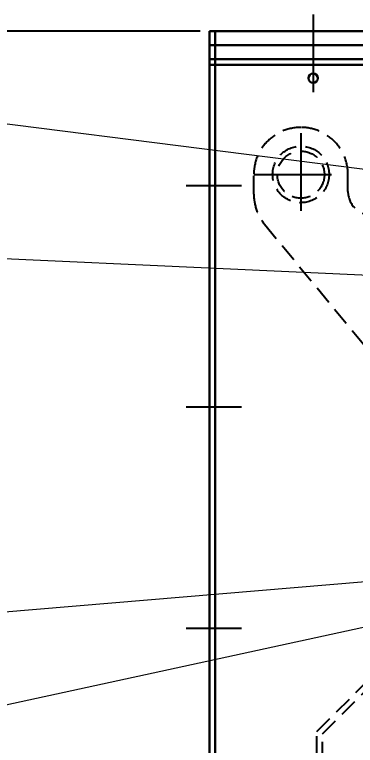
# Model space of a CAD drawing. Header units: millimetres. Extents: x 70841 to 133731, y -170061 to -164340.
# Drawn here: x 71972 to 72334, y -166242 to -165466 of the extents above; entities that cross this region are included whole.
import ezdxf

# ---------------------------------------------------------------- set-up
doc = ezdxf.new("R2010")
doc.units = ezdxf.units.MM
doc.header["$LTSCALE"] = 13
doc.linetypes.add('CENTERX2', pattern=[101.6, 63.5, -12.7, 12.7, -12.7])
doc.linetypes.add('DASHED', pattern=[0.75, 0.5, -0.25])
for name, color, linetype in [('1', 4, 'Continuous'), ('4虚线层', 6, 'DASHED'), ('粗实线', 4, 'Continuous')]:
    doc.layers.add(name, color=color, linetype=linetype)
doc.layers.add('标注、文本', color=3, linetype='Continuous', lineweight=25)
doc.layers.add('铁心', color=3, linetype='Continuous', lineweight=0)
doc.styles.get("Standard").update_dxf_attribs({"font": 'gbenor.shx', "bigfont": 'gbcbig.shx'})
doc.dimstyles.new('1-15', dxfattribs={"dimscale": 20, "dimtxt": 3.5, "dimasz": 2, "dimexe": 1.5, "dimexo": 0.5, "dimgap": 0.5, "dimtad": 1, "dimtoh": 1, "dimdec": 1, "dimdsep": 46, "dimtxsty": 'Standard', "dimcen": 2.5, "dimclrd": 3, "dimclre": 3, "dimclrt": 3, "dimadec": 0, "dimazin": 2, "dimtfac": 1, "dimtdec": 1, "dimtmove": 0, "dimatfit": 2, "dimfxl": 1, "dimarcsym": 0})

# ---------------------------------------------------------------- blocks, each defined once
blk = doc.blocks.new('*D1712')
at = {"layer": 'Defpoints', "color": 0, "transparency": 16777216}
for p in [(71888.64, -165483.61), (72179.39, -165483.61), (72179.39, -167033.64)]:
    blk.add_point(p, dxfattribs=at)
at = {"layer": '标注、文本', "color": 3, "lineweight": -2, "transparency": 16777216}
for p, q in [((72169.39, -165483.61), (71858.64, -165483.61)), ((71888.64, -166993.64), (71888.64, -165523.61)), ((72169.39, -167033.64), (71858.64, -167033.64))]:
    blk.add_line(p, q, dxfattribs=at)
at = {"layer": '标注、文本', "color": 3, "transparency": 16777216}
for points in [[(71881.98, -165523.61), (71895.31, -165523.61), (71888.64, -165483.61)], [(71881.98, -166993.64), (71895.31, -166993.64), (71888.64, -167033.64)]]:
    blk.add_solid(points, dxfattribs=at)
at = {"layer": '标注、文本', "color": 3, "transparency": 16777216, "insert": (71843.64, -166258.63), "char_height": 70, "attachment_point": 5, "rotation": 90}
blk.add_mtext('1600', dxfattribs=at)

msp = doc.modelspace()

# ---------------------------------------------------------------- linework, layer by layer
at = {"layer": '1', "color": 1, "linetype": 'CENTERX2', "lineweight": -3, "ltscale": 0.1}
for p, q in [((72289.395, -165466.201), (72289.395, -165565.201)), ((72289.395, -165466.201), (72289.395, -165565.201)), ((72276.395, -165592.016), (72276.395, -165679.957)), ((72226.395, -165635.986), (72326.395, -165635.986)), ((72154.395, -165647.842), (72213.395, -165647.842)), ((72154.395, -165882.842), (72213.395, -165882.842)), ((72154.395, -166117.842), (72213.395, -166117.842))]:
    msp.add_line(p, q, dxfattribs=at)
at = {"layer": '4虚线层', "ltscale": 3}
for p, q in [((72226.395, -165656.992), (72226.395, -165635.995)), ((72326.395, -165653.978), (72326.395, -165635.995)), ((72237.817, -165688.8), (72345.895, -165819.882)), ((72293.395, -166227.642), (72403.395, -166117.642)), ((72299.395, -166230.127), (72409.395, -166120.127)), ((72293.395, -166427.642), (72293.395, -166227.642)), ((72299.395, -166433.642), (72299.395, -166230.127))]:
    msp.add_line(p, q, dxfattribs=at)
for centre, radius in [((72276.395, -165635.986), 30), ((72276.395, -165636.236), 25)]:
    msp.add_circle(centre, radius, dxfattribs=at)
for centre, radius, start, end in [((72276.395, -165635.995), 50, 90, 180), ((72276.395, -165635.995), 50, 0, 90), ((72351.395, -165653.978), 25, 180, 270), ((72276.395, -165656.992), 50, 180, 219.505856)]:
    msp.add_arc(centre, radius, start, end, dxfattribs=at)
at = {"layer": '标注、文本'}
msp.add_line((72276.395, -165585.995), (72276.395, -165585.995), dxfattribs=at)
at = {"layer": '粗实线', "lineweight": 30}
for p, q in [((72179.395, -166933.642), (72179.395, -165483.614)), ((73464.395, -165483.614), (72179.395, -165483.614)), ((72179.395, -165513.614), (72179.395, -165483.614)), ((72179.395, -165513.614), (72179.395, -165483.614)), ((72185.395, -166927.642), (72185.395, -165483.614)), ((73464.395, -165498.614), (72179.395, -165498.614)), ((72179.395, -165513.614), (73464.395, -165513.614)), ((72179.395, -165519.614), (73464.395, -165519.614))]:
    msp.add_line(p, q, dxfattribs=at)
msp.add_circle((72289.395, -165533.806), 5, dxfattribs=at)
at = {"layer": '铁心'}
for points in [[(72514.576, -165652.41), (71604.048, -165537.037), (71604.048, -165537.037)], [(72519.688, -165751.138), (71604.048, -165709.188), (71604.048, -165709.188)], [(72774.487, -166032.529), (71607.873, -166130.796), (71607.873, -166130.796)], [(72497.51, -166083.649), (71609.09, -166276.383), (71609.09, -166276.383)]]:
    msp.add_lwpolyline(points, dxfattribs=at)

# ---------------------------------------------------------------- dimensions: what is measured, and where the dimension line sits
at = {"layer": '标注、文本'}
dim = msp.add_linear_dim(base=(71888.643, -165483.614), p1=(72179.395, -167033.642), p2=(72179.395, -165483.614), angle=90, text='1600', dimstyle='1-15', dxfattribs=at)
dim.commit()
dim.dimension.update_dxf_attribs({"geometry": '*D1712', "text_midpoint": (71843.643, -166258.628)})

doc.saveas('drawing.dxf')
